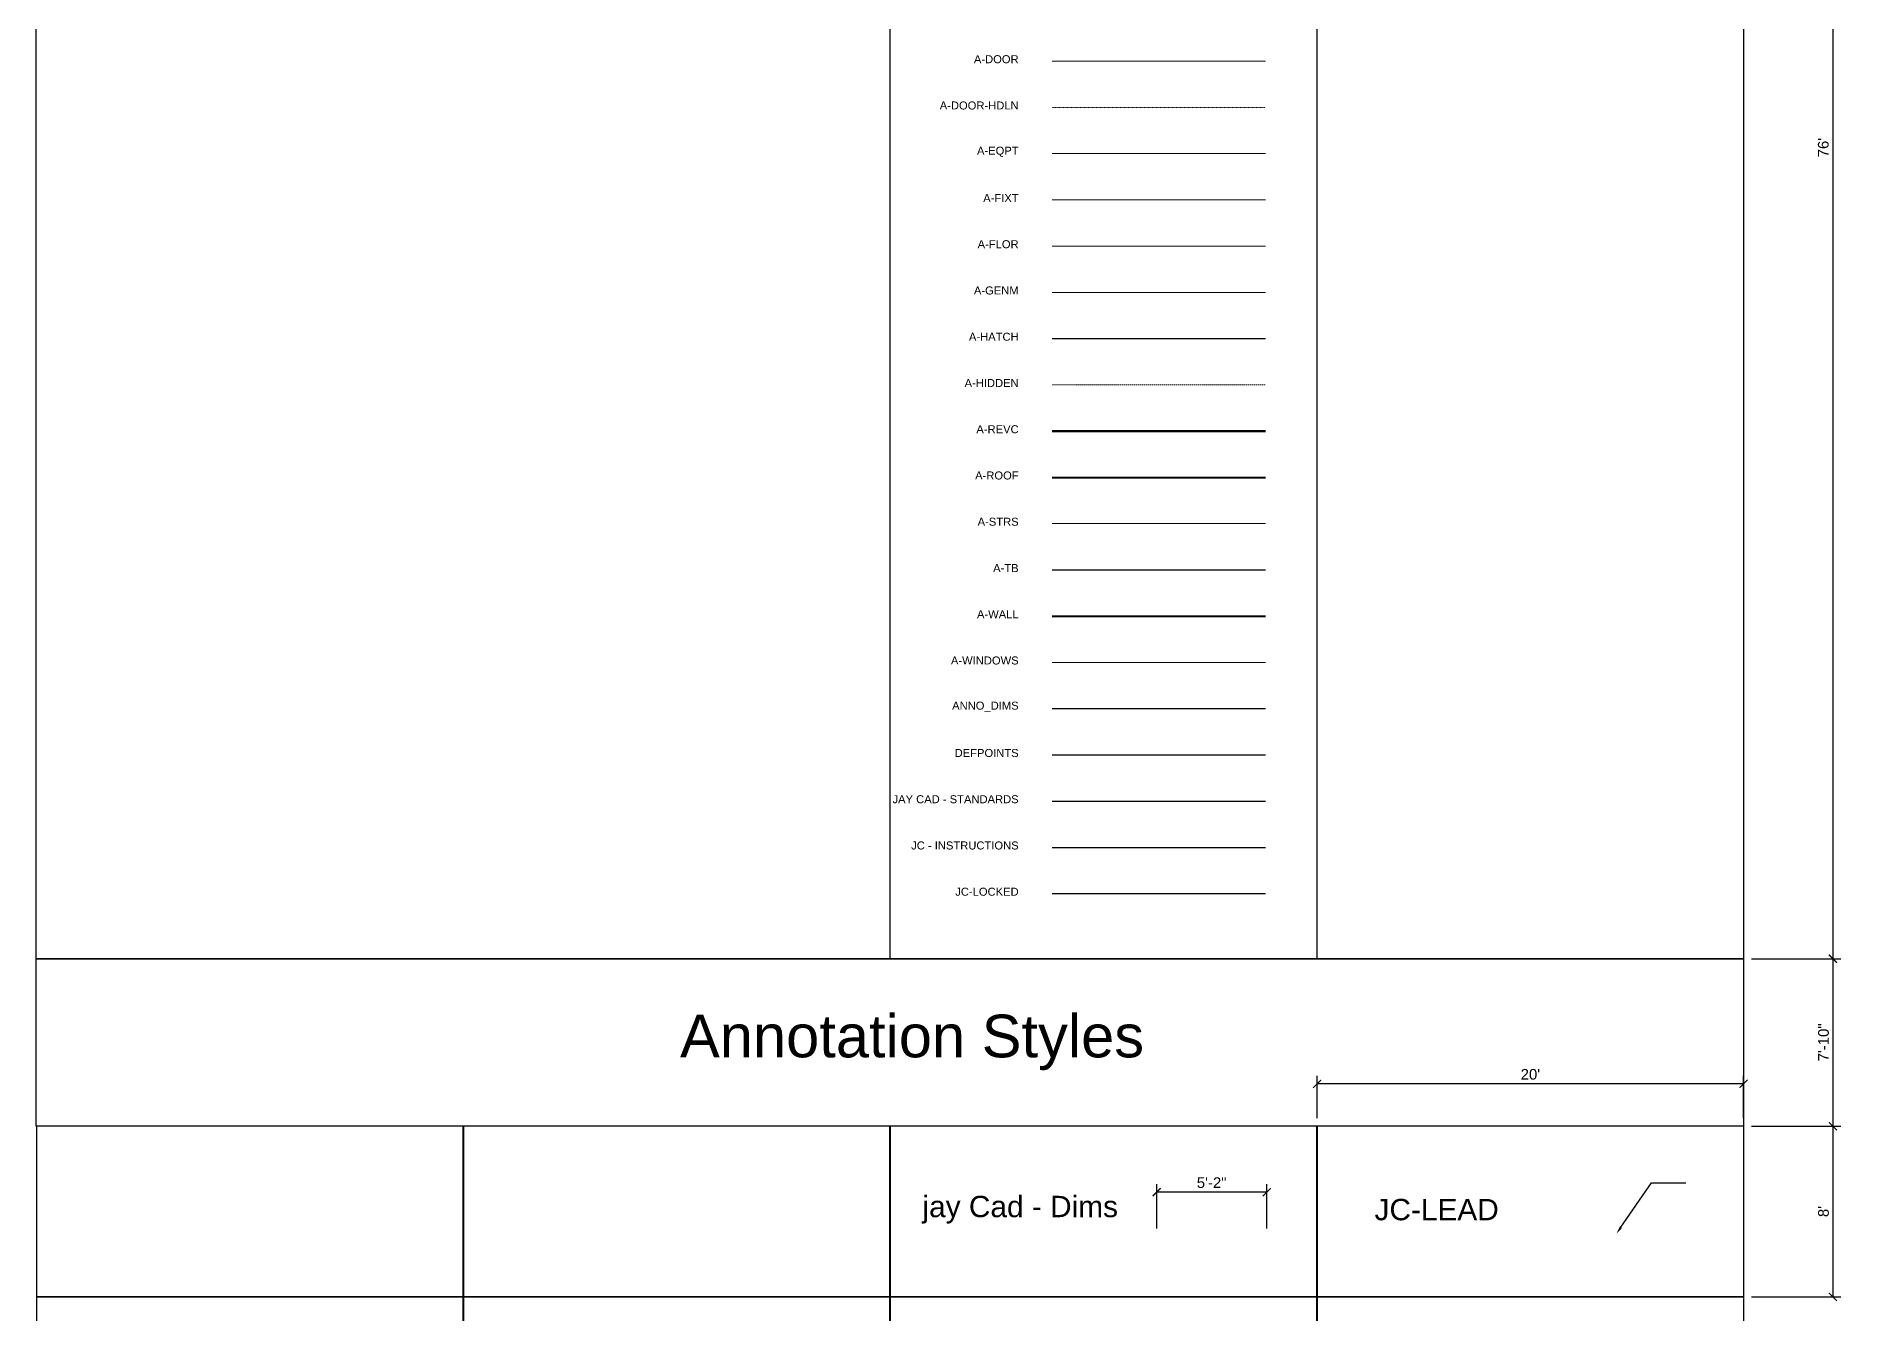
# Model space of a CAD drawing. Header units: inches. Extents: x -2078 to 106214, y -964 to 6385.
# Drawn here: x -1080 to -65, y 225 to 943 of the extents above; entities that cross this region are included whole.
import ezdxf
from ezdxf import colors
from ezdxf.entities.mleader import LeaderData, LeaderLine
from ezdxf.math import Vec2, Vec3

# ---------------------------------------------------------------- set-up
doc = ezdxf.new("R2010")
doc.units = ezdxf.units.IN
doc.header["$MEASUREMENT"] = 0
doc.linetypes.add('Dash', pattern=[0.25, 0.125, -0.125])
doc.linetypes.add('HIDDEN2', pattern=[0.1875, 0.125, -0.0625])
for name, color, linetype, lineweight in [('A-ANNO', 2, 'Continuous', 5), ('A-DOOR', 1, 'Continuous', 18), ('A-DOOR-HDLN', 1, 'Dash', 18), ('A-EQPT', 150, 'Continuous', 9), ('A-FIXT', 150, 'Continuous', 9), ('A-FLOR', 6, 'Continuous', 18), ('A-GENM', 13, 'Continuous', 9), ('A-HIDDEN', 2, 'HIDDEN2', 18), ('A-REVC', 6, 'Continuous', 50), ('A-ROOF', 132, 'Continuous', 40), ('A-STRS', 4, 'Continuous', 9), ('A-WALL', 3, 'Continuous', 40), ('A-WINDOWS', 2, 'Continuous', 18)]:
    doc.layers.add(name, color=color, linetype=linetype, lineweight=lineweight)
for name, color, linetype in [('A-HATCH', 9, 'Continuous'), ('A-TB', 7, 'Continuous'), ('ANNO_DIMS', 52, 'Continuous'), ('Jay Cad - Standards', 5, 'Continuous'), ('JC - Instructions', 1, 'Continuous'), ('JC-LOCKED', 5, 'Continuous')]:
    doc.layers.add(name, color=color, linetype=linetype)
doc.styles.add('Jay Cad', font='arial.ttf', dxfattribs={"height": 0.125})
doc.styles.get("Standard").update_dxf_attribs({"font": 'arial.ttf'})
doc.dimstyles.new('Jay Cad - DIMS', dxfattribs={"dimtxt": 0.125, "dimasz": 0.09375, "dimexe": 0.09375, "dimexo": 0.09375, "dimgap": 0.046875, "dimtad": 1, "dimdec": 1, "dimzin": 0, "dimdsep": 46, "dimlunit": 4, "dimtxsty": 'Jay Cad', "dimblk": 'ARCHTICK', "dimcen": 0.09, "dimclrd": 1, "dimclre": 1, "dimclrt": 256, "dimadec": 0, "dimazin": 0, "dimtfac": 1, "dimtdec": 1, "dimtofl": 0, "dimtmove": 1, "dimatfit": 3, "dimfxl": 1, "dimtolj": 1, "dimtzin": 0, "dimarcsym": 0})

# ---------------------------------------------------------------- blocks, each defined once
blk = doc.blocks.new('_ArchTick')
at = {"color": 0, "linetype": 'ByBlock', "const_width": 0.15}
blk.add_lwpolyline([(-0.5, -0.5), (0.5, 0.5)], dxfattribs=at)
blk = doc.blocks.new('*D13')
at = {"layer": 'A-ANNO', "color": 1, "lineweight": -2, "transparency": 16777216}
for p, q in [((-450, 273), (-450, 297.9)), ((-388.1, 273), (-388.1, 297.9)), ((-388.1, 293.4), (-450, 293.4))]:
    blk.add_line(p, q, dxfattribs=at)
at = {"layer": 'Defpoints', "color": 0, "transparency": 16777216}
for p in [(-450, 293.4), (-450, 268.5), (-388.1, 268.5)]:
    blk.add_point(p, dxfattribs=at)
at = {"layer": 'A-ANNO', "color": 1, "lineweight": -2, "transparency": 16777216, "xscale": 4.5, "yscale": 4.5, "zscale": 4.5, "rotation": 180}
blk.add_blockref('_ArchTick', (-450, 293.4), dxfattribs=at)
at = {"layer": 'A-ANNO', "color": 1, "lineweight": -2, "transparency": 16777216, "xscale": 4.5, "yscale": 4.5, "zscale": 4.5}
blk.add_blockref('_ArchTick', (-388.1, 293.4), dxfattribs=at)
at = {"layer": 'A-ANNO', "transparency": 16777216, "insert": (-419.1, 298.7), "char_height": 6, "attachment_point": 5, "style": 'Jay Cad'}
blk.add_mtext('\\A1;5\'-2"', dxfattribs=at)
blk = doc.blocks.new('*D23')
at = {"layer": 'A-ANNO', "color": 1, "lineweight": -2, "transparency": 16777216}
for p, q in [((-115.5, 1336.5), (-65.4, 1336.5)), ((-69.9, 1336.5), (-69.9, 424.6)), ((-115.5, 424.6), (-65.4, 424.6))]:
    blk.add_line(p, q, dxfattribs=at)
at = {"layer": 'Defpoints', "color": 0, "transparency": 16777216}
for p in [(-120, 1336.5), (-120, 424.6), (-69.9, 424.6)]:
    blk.add_point(p, dxfattribs=at)
at = {"layer": 'A-ANNO', "color": 1, "lineweight": -2, "transparency": 16777216, "xscale": 4.5, "yscale": 4.5, "zscale": 4.5}
for p, rotation in [((-69.9, 1336.5), 90), ((-69.9, 424.6), 270)]:
    blk.add_blockref('_ArchTick', p, dxfattribs=dict(at, rotation=rotation))
at = {"layer": 'A-ANNO', "transparency": 16777216, "insert": (-75.2, 880.6), "char_height": 6, "attachment_point": 5, "rotation": 90, "style": 'Jay Cad'}
blk.add_mtext("\\A1;76'", dxfattribs=at)
blk = doc.blocks.new('*D24')
at = {"layer": 'A-ANNO', "color": 1, "lineweight": -2, "transparency": 16777216}
for p, q in [((-115.5, 424.6), (-65.3, 424.6)), ((-69.8, 424.6), (-69.8, 330.5)), ((-115.5, 330.5), (-65.3, 330.5))]:
    blk.add_line(p, q, dxfattribs=at)
at = {"layer": 'Defpoints', "color": 0, "transparency": 16777216}
for p in [(-120, 424.6), (-120, 330.5), (-69.8, 330.5)]:
    blk.add_point(p, dxfattribs=at)
at = {"layer": 'A-ANNO', "color": 1, "lineweight": -2, "transparency": 16777216, "xscale": 4.5, "yscale": 4.5, "zscale": 4.5}
for p, rotation in [((-69.8, 424.6), 90), ((-69.8, 330.5), 270)]:
    blk.add_blockref('_ArchTick', p, dxfattribs=dict(at, rotation=rotation))
at = {"layer": 'A-ANNO', "transparency": 16777216, "insert": (-75.1, 377.6), "char_height": 6, "attachment_point": 5, "rotation": 90, "style": 'Jay Cad'}
blk.add_mtext('\\A1;7\'-10"', dxfattribs=at)
blk = doc.blocks.new('*D25')
at = {"layer": 'A-ANNO', "color": 1, "lineweight": -2, "transparency": 16777216}
for p, q in [((-115.5, 330.5), (-65.3, 330.5)), ((-69.8, 330.5), (-69.8, 234.5)), ((-115.5, 234.5), (-65.3, 234.5))]:
    blk.add_line(p, q, dxfattribs=at)
at = {"layer": 'Defpoints', "color": 0, "transparency": 16777216}
for p in [(-120, 330.5), (-120, 234.5), (-69.8, 234.5)]:
    blk.add_point(p, dxfattribs=at)
at = {"layer": 'A-ANNO', "color": 1, "lineweight": -2, "transparency": 16777216, "xscale": 4.5, "yscale": 4.5, "zscale": 4.5}
for p, rotation in [((-69.8, 330.5), 90), ((-69.8, 234.5), 270)]:
    blk.add_blockref('_ArchTick', p, dxfattribs=dict(at, rotation=rotation))
at = {"layer": 'A-ANNO', "transparency": 16777216, "insert": (-75.1, 282.5), "char_height": 6, "attachment_point": 5, "rotation": 90, "style": 'Jay Cad'}
blk.add_mtext("\\A1;8'", dxfattribs=at)
blk = doc.blocks.new('*D28')
at = {"layer": 'A-ANNO', "color": 1, "lineweight": -2, "transparency": 16777216}
for p, q in [((-359.8, 335), (-359.8, 358.8)), ((-120, 335), (-120, 358.8)), ((-120, 354.3), (-359.8, 354.3))]:
    blk.add_line(p, q, dxfattribs=at)
at = {"layer": 'Defpoints', "color": 0, "transparency": 16777216}
for p in [(-359.8, 354.3), (-359.8, 330.5), (-120, 330.5)]:
    blk.add_point(p, dxfattribs=at)
at = {"layer": 'A-ANNO', "color": 1, "lineweight": -2, "transparency": 16777216, "xscale": 4.5, "yscale": 4.5, "zscale": 4.5, "rotation": 180}
blk.add_blockref('_ArchTick', (-359.8, 354.3), dxfattribs=at)
at = {"layer": 'A-ANNO', "color": 1, "lineweight": -2, "transparency": 16777216, "xscale": 4.5, "yscale": 4.5, "zscale": 4.5}
blk.add_blockref('_ArchTick', (-120, 354.3), dxfattribs=at)
at = {"layer": 'A-ANNO', "transparency": 16777216, "insert": (-239.9, 359.6), "char_height": 6, "attachment_point": 5, "style": 'Jay Cad'}
blk.add_mtext("\\A1;20'", dxfattribs=at)
blk = doc.blocks.new('*U11')
at = {"layer": 'A-TB'}
blk.add_lwpolyline([(119.9, 48), (-119.9, 48), (-119.9, -48), (119.9, -48)], close=True, dxfattribs=at)
blk = doc.blocks.new('*U12')
at = {"color": 0, "linetype": 'ByBlock', "lineweight": -2, "transparency": 16777216}
for p in [(-720, 0), (-480, 0), (-240, 0), (0, 0), (-720, -96), (-480, -96), (-240, -96), (0, -96), (-720, -192), (-480, -192), (-240, -192), (0, -192), (-720, -288), (-480, -288), (-240, -288), (0, -288), (-720, -384), (-480, -384), (-240, -384), (0, -384)]:
    blk.add_blockref('*U11', p, dxfattribs=at)

msp = doc.modelspace()

# ---------------------------------------------------------------- linework, layer by layer
for p, q in [((-600, 1336.544), (-600, 424.576)), ((-120, 1336.544), (-120, 424.576))]:
    msp.add_line(p, q)
for points in [[(-120, 424.576), (-1080, 424.576), (-1080, 1336.544)], [(-360, 1276.544), (-360, 424.576)]]:
    msp.add_lwpolyline(points)
at = {"layer": 'A-DOOR'}
msp.add_line((-508.798, 929.22), (-388.798, 929.22), dxfattribs=at)
at = {"layer": 'A-DOOR-HDLN'}
msp.add_line((-508.798, 903.22), (-388.798, 903.22), dxfattribs=at)
at = {"layer": 'A-EQPT'}
msp.add_line((-508.798, 877.22), (-388.798, 877.22), dxfattribs=at)
at = {"layer": 'A-FIXT'}
msp.add_line((-508.798, 851.22), (-388.798, 851.22), dxfattribs=at)
at = {"layer": 'A-FLOR'}
msp.add_line((-508.798, 825.22), (-388.798, 825.22), dxfattribs=at)
at = {"layer": 'A-GENM'}
msp.add_line((-508.798, 799.22), (-388.798, 799.22), dxfattribs=at)
at = {"layer": 'A-HATCH'}
msp.add_line((-508.798, 773.22), (-388.798, 773.22), dxfattribs=at)
at = {"layer": 'A-HIDDEN'}
msp.add_line((-508.798, 747.22), (-388.798, 747.22), dxfattribs=at)
at = {"layer": 'A-REVC'}
msp.add_line((-508.798, 721.22), (-388.798, 721.22), dxfattribs=at)
at = {"layer": 'A-ROOF'}
msp.add_line((-508.798, 695.22), (-388.798, 695.22), dxfattribs=at)
at = {"layer": 'A-STRS'}
msp.add_line((-508.798, 669.22), (-388.798, 669.22), dxfattribs=at)
at = {"layer": 'A-TB'}
msp.add_line((-508.798, 643.22), (-388.798, 643.22), dxfattribs=at)
msp.add_lwpolyline([(-120, 330.538), (-1080, 330.538), (-1080, 424.576), (-120, 424.576)], close=True, dxfattribs=at)
at = {"layer": 'A-WALL'}
msp.add_line((-508.798, 617.22), (-388.798, 617.22), dxfattribs=at)
at = {"layer": 'A-WINDOWS'}
msp.add_line((-508.798, 591.22), (-388.798, 591.22), dxfattribs=at)
at = {"layer": 'ANNO_DIMS'}
msp.add_line((-508.798, 565.22), (-388.798, 565.22), dxfattribs=at)
at = {"layer": 'Defpoints'}
msp.add_line((-508.798, 539.22), (-388.798, 539.22), dxfattribs=at)
at = {"layer": 'Jay Cad - Standards'}
msp.add_line((-508.798, 513.22), (-388.798, 513.22), dxfattribs=at)
at = {"layer": 'JC - Instructions'}
msp.add_line((-508.798, 487.22), (-388.798, 487.22), dxfattribs=at)
at = {"layer": 'JC-LOCKED'}
msp.add_line((-508.798, 461.22), (-388.798, 461.22), dxfattribs=at)

# ---------------------------------------------------------------- block references
msp.add_blockref('*U12', (-239.884, 282.519))

# ---------------------------------------------------------------- texts
at = {"color": 1, "char_height": 4.5, "attachment_point": 6, "style": 'Jay Cad'}
for s, insert in [('A-DOOR', (-527.617, 930.248)), ('A-DOOR-HDLN', (-527.617, 904.248)), ('A-EQPT', (-527.617, 878.248)), ('A-FIXT', (-527.617, 852.248)), ('A-FLOR', (-527.617, 826.248)), ('A-GENM', (-527.617, 800.248)), ('A-HATCH', (-527.617, 774.248)), ('A-HIDDEN', (-527.617, 748.248)), ('A-REVC', (-527.617, 722.248)), ('A-ROOF', (-527.617, 696.248)), ('A-STRS', (-527.617, 670.248)), ('A-TB', (-527.617, 644.248)), ('A-WALL', (-527.617, 618.248)), ('A-WINDOWS', (-527.617, 592.248)), ('ANNO_DIMS', (-527.617, 566.248)), ('DEFPOINTS', (-527.617, 540.248)), ('JAY CAD - STANDARDS', (-527.617, 514.248)), ('JC - INSTRUCTIONS', (-527.617, 488.248)), ('JC-LOCKED', (-527.617, 462.248))]:
    msp.add_mtext_dynamic_manual_height_columns(s, width=490.46547, gutter_width=30, heights=[0], dxfattribs=dict(at, insert=insert))
at = {"layer": 'A-ANNO', "style": 'Jay Cad'}
for s, width, insert, char_height, attachment_point in [('Annotation Styles', 490.46547, (-587.537, 377.557), 24, 5), ('\\pi5.87648;jay Cad - Dims', 121.02171, (-587.537, 283.519), 12, 4), ('\\pi26.25028;JC-LEAD', 121.02171, (-353.768, 283.519), 12, 4)]:
    msp.add_mtext_dynamic_manual_height_columns(s, width=width, gutter_width=30, heights=[0], dxfattribs=dict(at, insert=insert, char_height=char_height, attachment_point=attachment_point))

# ---------------------------------------------------------------- dimensions: what is measured, and where the dimension line sits
at = {"layer": 'A-ANNO'}
for base, p1, p2, picture, middle in [((-69.922, 424.576), (-120, 1336.544), (-120, 424.576), '*D23', (-75.235, 880.56)), ((-69.828, 330.538), (-120, 424.576), (-120, 330.538), '*D24', (-75.141, 377.557)), ((-69.828, 234.5), (-120, 330.538), (-120, 234.5), '*D25', (-75.141, 282.519))]:
    dim = msp.add_linear_dim(base=base, p1=p1, p2=p2, angle=90, dimstyle='Jay Cad - DIMS', dxfattribs=at)
    dim.commit()
    dim.dimension.update_dxf_attribs({"geometry": picture, "text_midpoint": middle})
for base, p1, p2, picture, middle in [((-359.768, 354.328), (-120, 330.538), (-359.768, 330.538), '*D28', (-239.884, 359.641)), ((-450.01, 293.355), (-388.113, 268.499), (-450.01, 268.499), '*D13', (-419.062, 298.668))]:
    dim = msp.add_linear_dim(base=base, p1=p1, p2=p2, dimstyle='Jay Cad - DIMS', dxfattribs=at)
    dim.commit()
    dim.dimension.update_dxf_attribs({"geometry": picture, "text_midpoint": middle})

# ---------------------------------------------------------------- leaders
ml = msp.add_multileader_mtext('Standard', dxfattribs=at)
ml.set_content('')
ml.set_leader_properties(color=256)
ml.build(insert=Vec2(0, 0))
ml.multileader.update_dxf_attribs({"has_dogleg": 0, "dogleg_length": 0.36, "arrow_head_size": 4.5, "scale": 48})
ctx = ml.context
ctx.base_point, ctx.scale, ctx.char_height, ctx.arrow_head_size, ctx.landing_gap_size, ctx.plane_origin = Vec3(-152.531, 298.693), 48, 4.5, 4.5, 4.32, Vec3(-71.548, -209.749)
notes = []
notes.append((ctx, [(0, (1, 1, 0), (-169.811, 298.693), (1, 0), 17.28, [(0, [(-191.548, 269.97), (-171.888, 298.693)], 0, [])])]))
ctx.mtext, ml.multileader.dxf.content_type = None, 0
for ctx, leaders in notes:
    for number, flags, end, landing, length, lines in leaders:
        leader = LeaderData()
        leader.index, (leader.has_last_leader_line, leader.has_dogleg_vector, leader.attachment_direction) = number, flags
        leader.last_leader_point, leader.dogleg_vector, leader.dogleg_length = Vec3(end), Vec3(landing), length
        for number, points, colour, breaks in lines:
            line = LeaderLine()
            line.index, line.vertices, line.color, line.breaks = number, Vec3.list(points), colors.encode_raw_color(colour), breaks
            leader.lines.append(line)
        ctx.leaders.append(leader)

doc.saveas('drawing.dxf')
